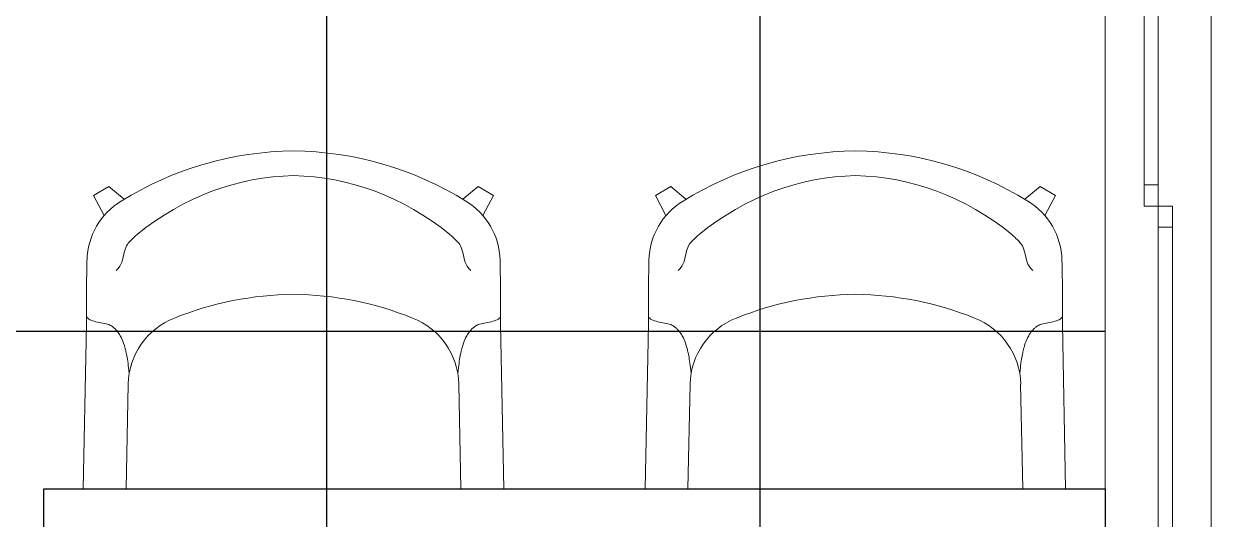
# Model space of a CAD drawing. Header units: millimetres. Extents: x 2767 to 2978, y 1319 to 1481.
# Drawn here: x 2932.651 to 2934.33, y 1400.523 to 1401.223 of the extents above; entities that cross this region are included whole.
import ezdxf

# ---------------------------------------------------------------- set-up
doc = ezdxf.new("R2010")
doc.units = ezdxf.units.MM
doc.header["$LTSCALE"] = 0.03
doc.layers.add('A-EQUIPAMENTOS', color=252, linetype='Continuous')
doc.layers.add('A-JANEL', color=3, linetype='Continuous')
for name, color, linetype, lineweight in [('A-PAREDE', 5, 'Continuous', 30), ('A-VISTA01', 1, 'Continuous', 20), ('A-VISTA03', 3, 'Continuous', 9), ('LAYOUT', 7, 'Continuous', 13)]:
    doc.layers.add(name, color=color, linetype=linetype, lineweight=lineweight)
doc.layers.add('A_lay', color=7, linetype='Continuous', true_color=0x919191)

# ---------------------------------------------------------------- blocks, each defined once
blk = doc.blocks.new('janela 1.50 PB')
at = {"layer": 'A-VISTA01', "color": 18, "ltscale": 0.0005, "true_color": 0x000000}
for p, q in [((1.47, 0), (0.03, 0)), ((0.03, -0.15), (1.47, -0.15))]:
    blk.add_line(p, q, dxfattribs=at)
at = {"layer": 'A-VISTA03', "ltscale": 0.0005}
for points in [[(0, -0.15), (0.03, -0.15), (0.03, 0), (0, 0)], [(1.5, -0.15), (1.47, -0.15), (1.47, 0), (1.5, 0)], [(0.03, -0.075), (0.06, -0.075), (0.06, -0.055), (0.03, -0.055)], [(0.06, -0.075), (0.72, -0.075), (0.72, -0.055), (0.06, -0.055)], [(0.72, -0.075), (0.75, -0.075), (0.75, -0.055), (0.72, -0.055)], [(0.78, -0.095), (0.75, -0.095), (0.75, -0.075), (0.78, -0.075)], [(1.44, -0.095), (0.78, -0.095), (0.78, -0.075), (1.44, -0.075)], [(1.47, -0.095), (1.44, -0.095), (1.44, -0.075), (1.47, -0.075)]]:
    blk.add_lwpolyline(points, close=True, dxfattribs=at)
blk = doc.blocks.new('GFDHGHF')
at = {"layer": 'LAYOUT'}
for p, q in [((0.2916, 0.2925), (0.233, 0.2925)), ((0.3232, 0.2919), (0.3179, 0.292)), ((0.3865, 0.2678), (0.415, 0.2827)), ((0.415, 0.2827), (0.4276, 0.2611)), ((0.4276, 0.2611), (0.4095, 0.2395)), ((0, 0.2367), (0.1483, 0.2335)), ((0, -0.2367), (0.1483, -0.2335)), ((0.4276, -0.2611), (0.4095, -0.2395)), ((0.3865, -0.2678), (0.415, -0.2827)), ((0.415, -0.2827), (0.4276, -0.2611)), ((0.2916, -0.2925), (0.233, -0.2925)), ((0.3232, -0.2919), (0.3179, -0.292))]:
    blk.add_line(p, q, dxfattribs=at)
blk.add_lwpolyline([(0.233, 0.2925), (0, 0.2971), (0, -0.2971), (0.233, -0.2925)], dxfattribs=at)
at = {"layer": 'LAYOUT', "extrusion": (0, 0, -1)}
for centre, major_axis, ratio, start_param, end_param in [((0.3212, 0.1919), (-0.1003, 0), 0.996513, 1.591409, 2.598599), ((0.1462, 0.1311), (0, 0.1025), 0.999339, 0.020613, 1.198694), ((-0.216, 0.0052), (0.4912, 0), 0.971714, 0.010831, 0.372102), ((-0.0752, 0.0052), (-0.5182, 0), 0.803881, 3.154001, 3.715718), ((-0.0152, 0.0052), (0.4932, 0), 0.976229, 0.010736, 0.542993)]:
    blk.add_ellipse(centre, major_axis=major_axis, ratio=ratio, start_param=start_param, end_param=end_param, dxfattribs=at)
at = {"layer": 'LAYOUT'}
for centre, major_axis, ratio, start_param, end_param in [((-0.0152, -0.0052), (-0.4932, 0), 0.976229, 3.152329, 3.684586), ((-0.0752, -0.0052), (0.5182, 0), 0.803881, 0.012409, 0.574126), ((-0.216, -0.0052), (-0.4912, 0), 0.971714, 3.152424, 3.513695), ((0.1462, -0.1311), (0, 0.1025), 0.999339, 3.162206, 4.340287), ((0.3212, -0.1919), (0.1003, 0), 0.996513, -1.550183, -0.542993)]:
    blk.add_ellipse(centre, major_axis=major_axis, ratio=ratio, start_param=start_param, end_param=end_param, dxfattribs=at)
for points, knots in [([(0.2434, 0.2925), (0.2427, 0.2922), (0.2419, 0.2916), (0.2413, 0.2908), (0.2398, 0.2893), (0.2387, 0.2869), (0.2368, 0.2812), (0.2361, 0.2779), (0.2348, 0.2713), (0.2343, 0.268), (0.2332, 0.2636), (0.2328, 0.2623), (0.232, 0.26), (0.2316, 0.259), (0.2306, 0.2573), (0.2301, 0.2567), (0.2292, 0.2554), (0.2287, 0.2548), (0.2273, 0.2531), (0.2262, 0.252), (0.223, 0.2489), (0.2206, 0.2472), (0.2162, 0.2445), (0.2142, 0.2434), (0.2079, 0.2407), (0.2038, 0.2393), (0.1994, 0.2381), (0.1987, 0.2379), (0.1973, 0.2376), (0.1965, 0.2374), (0.1937, 0.2367), (0.1913, 0.2362), (0.1825, 0.2345), (0.1744, 0.2333), (0.1633, 0.2323), (0.1629, 0.2323), (0.1624, 0.2323)], [3.650821, 3.650821, 3.650821, 3.650821, 3.6845858, 3.6845858, 3.6845858, 3.7553273, 3.7553273, 3.8260687, 3.8260687, 3.8968102, 3.8968102, 3.929087, 3.929087, 3.9568384, 3.9568384, 3.9814501, 3.9814501, 4.0060618, 4.0060618, 4.0552851, 4.0552851, 4.1537318, 4.1537318, 4.2357037, 4.2357037, 4.3996476, 4.3996476, 4.4296617, 4.4296617, 4.4596758, 4.4596758, 4.519704, 4.519704, 4.6397604, 4.6397604, 4.6446962, 4.6446962, 4.6446962, 4.6446962]), ([(0.2908, 0.2925), (0.2911, 0.2925), (0.292, 0.2925), (0.2945, 0.2925), (0.2962, 0.2924), (0.3, 0.2924), (0.3019, 0.2923), (0.306, 0.2922), (0.3081, 0.2922), (0.3103, 0.2922)], [0, 0, 0, 0, 0.783322, 0.783322, 1.564894, 1.564894, 2.21573, 2.21573, 2.865804, 2.865804, 2.865804, 2.865804]), ([(0.3599, 0.221), (0.3543, 0.2268), (0.3505, 0.2312), (0.3425, 0.2373), (0.3361, 0.239), (0.3261, 0.2411), (0.3164, 0.2422), (0.3089, 0.2505)], [3.684586, 3.684586, 3.684586, 3.684586, 3.963851, 3.963851, 4.424844, 4.424844, 4.691776, 4.691776, 4.691776, 4.691776]), ([(0.2434, -0.2925), (0.2427, -0.2922), (0.2419, -0.2916), (0.2413, -0.2908), (0.2398, -0.2893), (0.2387, -0.2869), (0.2368, -0.2812), (0.2361, -0.2779), (0.2348, -0.2713), (0.2343, -0.268), (0.2332, -0.2636), (0.2328, -0.2623), (0.232, -0.26), (0.2316, -0.259), (0.2306, -0.2573), (0.2301, -0.2567), (0.2292, -0.2554), (0.2287, -0.2548), (0.2273, -0.2531), (0.2262, -0.252), (0.223, -0.2489), (0.2206, -0.2472), (0.2162, -0.2445), (0.2142, -0.2434), (0.2079, -0.2407), (0.2038, -0.2393), (0.1994, -0.2381), (0.1987, -0.2379), (0.1973, -0.2376), (0.1965, -0.2374), (0.1937, -0.2367), (0.1913, -0.2362), (0.1825, -0.2345), (0.1744, -0.2333), (0.1633, -0.2323), (0.1629, -0.2323), (0.1624, -0.2323)], [3.650821, 3.650821, 3.650821, 3.650821, 3.6845858, 3.6845858, 3.6845858, 3.7553273, 3.7553273, 3.8260687, 3.8260687, 3.8968102, 3.8968102, 3.929087, 3.929087, 3.9568384, 3.9568384, 3.9814501, 3.9814501, 4.0060618, 4.0060618, 4.0552851, 4.0552851, 4.1537318, 4.1537318, 4.2357037, 4.2357037, 4.3996476, 4.3996476, 4.4296617, 4.4296617, 4.4596758, 4.4596758, 4.519704, 4.519704, 4.6397604, 4.6397604, 4.6446962, 4.6446962, 4.6446962, 4.6446962]), ([(0.3599, -0.221), (0.3543, -0.2268), (0.3505, -0.2312), (0.3425, -0.2373), (0.3361, -0.239), (0.3261, -0.2411), (0.3164, -0.2422), (0.3089, -0.2505)], [3.684586, 3.684586, 3.684586, 3.684586, 3.963851, 3.963851, 4.424844, 4.424844, 4.691776, 4.691776, 4.691776, 4.691776]), ([(0.2908, -0.2925), (0.2911, -0.2925), (0.292, -0.2925), (0.2945, -0.2925), (0.2962, -0.2924), (0.3, -0.2924), (0.3019, -0.2923), (0.306, -0.2922), (0.3081, -0.2922), (0.3103, -0.2922)], [0, 0, 0, 0, 0.783322, 0.783322, 1.564894, 1.564894, 2.21573, 2.21573, 2.865804, 2.865804, 2.865804, 2.865804])]:
    blk.add_open_spline(points, degree=3, knots=knots, dxfattribs=at)
for points in [[(0.3103, 0.2922), (0.3128, 0.2921), (0.3153, 0.2921), (0.3179, 0.292)], [(0.3103, -0.2922), (0.3128, -0.2921), (0.3153, -0.2921), (0.3179, -0.292)]]:
    blk.add_open_spline(points, degree=3, dxfattribs=at)
blk = doc.blocks.new('bhghghg')
at = {"xscale": -1, "rotation": 180}
blk.add_blockref('GFDHGHF', (245.6985, -115.9243), dxfattribs=at)
blk = doc.blocks.new('Adminidtração')
at = {"layer": 'A_lay'}
h = blk.add_hatch(dxfattribs=at)
h.set_pattern_fill('ANSI37', color=256, scale=4.9, angle=45)
h.set_pattern_definition([(90, (-0.43, 0), (-0.6125, 6e-17), []), (180, (-0.43, 0), (-6e-17, -0.6125), [])])
h.paths.add_polyline_path([(207820.3417, 9278530.5822), (207820.3417, 9278530.5522), (207820.3417, 9278529.6522), (207822.9417, 9278529.6522), (207822.9417, 9278532.9522), (207822.8767, 9278532.9522), (207822.8467, 9278532.9522), (207821.4067, 9278532.9522), (207821.3767, 9278532.9522), (207821.2517, 9278532.9522), (207821.2517, 9278532.9522), (207821.2217, 9278532.9522), (207821.043, 9278532.9522), (207820.9747, 9278532.9522), (207820.8913, 9278532.9522), (207820.4217, 9278532.9522), (207820.3917, 9278532.9522), (207820.3417, 9278532.9522), (207820.3417, 9278532.0522), (207820.3417, 9278532.0222)])
at = {"layer": 'A-EQUIPAMENTOS'}
blk.add_lwpolyline([(207820.3417, 9278530.4022), (207821.8417, 9278530.4022), (207821.8417, 9278530.9022), (207820.3417, 9278530.9022)], close=True, dxfattribs=at)
at = {"layer": 'A-EQUIPAMENTOS', "rotation": 89.99999999999999}
blk.add_blockref('bhghghg', (207704.7703, 9278285.2037), dxfattribs=at)
at = {"layer": 'A-EQUIPAMENTOS', "xscale": -1, "rotation": 270}
blk.add_blockref('bhghghg', (207937.4131, 9278285.2037), dxfattribs=at)
at = {"layer": 'A-JANEL', "rotation": 270}
blk.add_blockref('janela 1.50 PB', (207820.3417, 9278532.0522), dxfattribs=at)
blk = doc.blocks.new('arq geral tgov')
at = {"layer": 'A-PAREDE', "xscale": -1, "rotation": 359.9999999998639}
blk.add_blockref('Adminidtração', (207856.8899, -9278532.2426), dxfattribs=at)

msp = doc.modelspace()

# ---------------------------------------------------------------- block references
msp.add_blockref('arq geral tgov', (2897.6316, 1401.9058))

doc.saveas('drawing.dxf')
